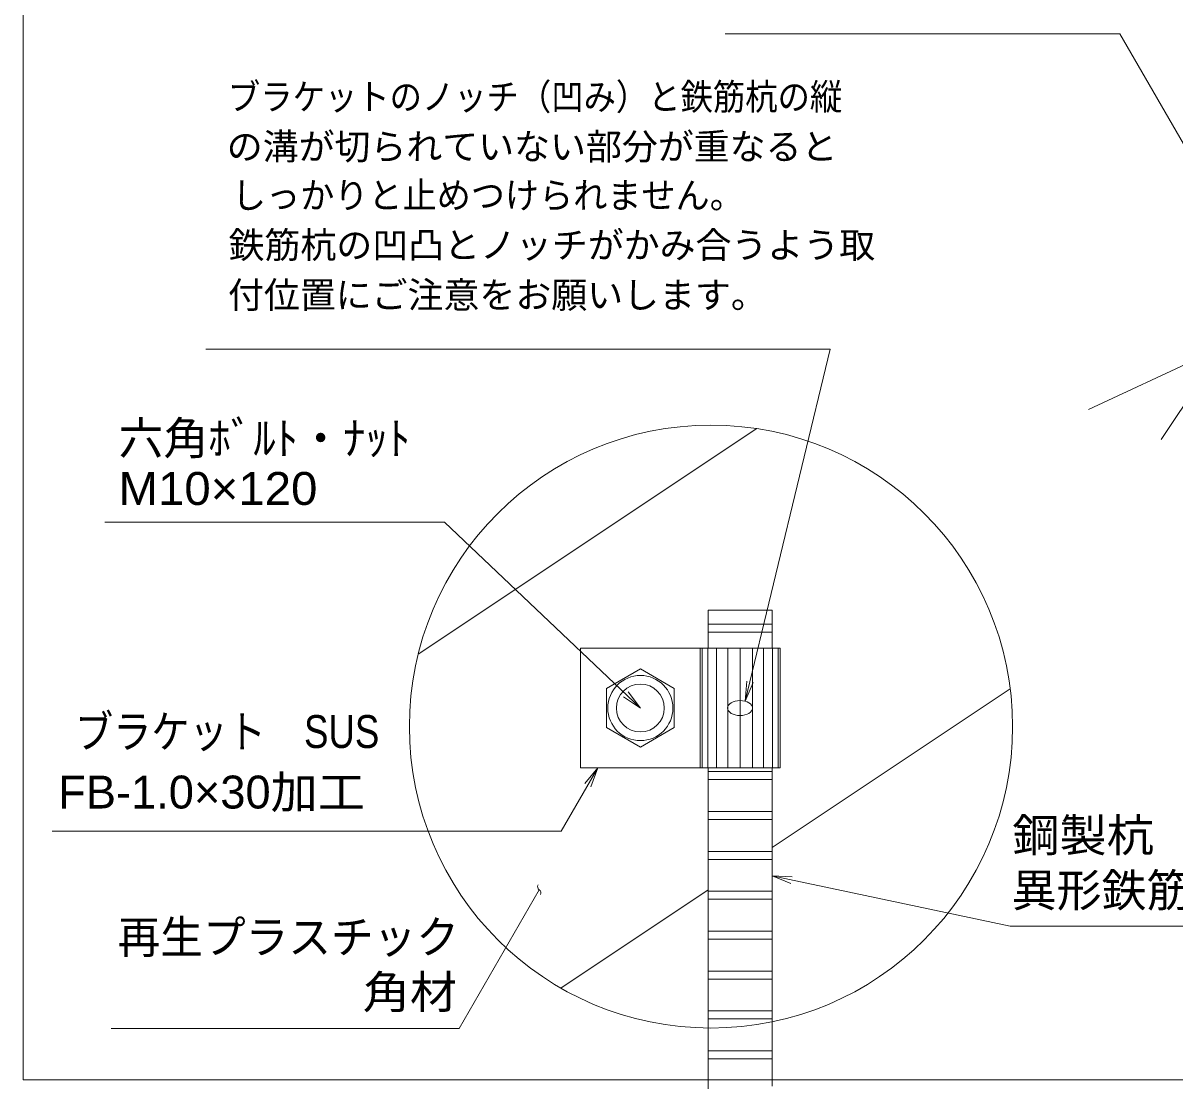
# Model space of a CAD drawing. Units: millimetres at full size, sheet at 1:20; details may follow other scales. Extents: x 200 to 8200, y 186 to 5740.
# Drawn here: x 200 to 1932, y 186 to 1789 of the extents above; entities that cross this region are included whole.
import ezdxf
from ezdxf.enums import TextEntityAlignment as Align

# ---------------------------------------------------------------- set-up
doc = ezdxf.new("R2010")
doc.units = ezdxf.units.MM
doc.header["$LTSCALE"] = 20
for name, color, linetype, lineweight in [('ハッチング', 7, 'Continuous', 9), ('一般線', 7, 'Continuous', 20), ('図形枠', 7, 'Continuous', 15), ('図面枠-A3', 7, 'Continuous', 20), ('引出線', 7, 'Continuous', 13), ('角材', 7, 'Continuous', 18), ('鉄筋杭', 7, 'Continuous', 18)]:
    doc.layers.add(name, color=color, linetype=linetype, lineweight=lineweight)
doc.layers.add('文字', color=7, linetype='Continuous')
doc.styles.add('ＭＳ Ｐゴシック', font='')
doc.styles.get('ＭＳ Ｐゴシック').set_extended_font_data('MS PGothic')

# ---------------------------------------------------------------- blocks, each defined once
blk = doc.blocks.new('open_arrow')
at = {"color": 0, "linetype": 'Continuous', "lineweight": -2}
blk.add_lwpolyline([(7.5, 1.25), (0, 0), (7.5, -1.25)], dxfattribs=at)
blk = doc.blocks.new('integral_symbol')
at = {"color": 0, "linetype": 'Continuous', "lineweight": -2}
blk.add_lwpolyline([(-0.884, -0.884, 0.4), (0, 0, -0.4), (0.884, 0.884)], format="xyb", dxfattribs=at)

msp = doc.modelspace()

# ---------------------------------------------------------------- linework, layer by layer
at = {"layer": 'ハッチング'}
msp.add_line((2005.71, 1305.67), (1911.07, 1162.87), dxfattribs=at)
at = {"layer": '一般線'}
msp.add_line((2633.15, 1595.41), (1801.51, 1208.41), dxfattribs=at)
at = {"layer": '図形枠'}
msp.add_circle((1234.18, 731.28), 453.42, dxfattribs=at)
at = {"layer": '図面枠-A3'}
msp.add_lwpolyline([(200, 200), (8200, 200), (8200, 5740), (200, 5740)], close=True, dxfattribs=at)
at = {"layer": '引出線'}
for points in [[(1960.9, 1579.02), (1848.74, 1773.29), (1255.72, 1773.29)], [(1285.69, 769.44), (1413.56, 1298.95), (474.65, 1298.95)], [(1128, 759.18), (833.51, 1038.54), (322.8, 1038.54)], [(1063.99, 669.18), (1008.98, 573.9), (243.84, 573.9)], [(1326, 506.59), (1683.74, 431), (2096.67, 431)], [(976.06, 485.95), (855.6, 277.3), (332.71, 277.3)]]:
    msp.add_lwpolyline(points, dxfattribs=at)
at = {"layer": '角材'}
for p, q in [((793.99, 839.98), (1303.15, 1179.42)), ((1326, 549.65), (1684.01, 788.21)), ((1008.45, 338.05), (1230, 485.68))]:
    msp.add_line(p, q, dxfattribs=at)
at = {"layer": '鉄筋杭'}
for p, q in [((1326, 906.54), (1230, 906.54)), ((1230, 906.54), (1230, 849.18)), ((1326, 906.54), (1326, 849.18)), ((1230, 885.54), (1326, 885.54)), ((1230, 873.54), (1326, 873.54)), ((1038, 849.18), (1038, 669.18)), ((1338, 849.18), (1038, 849.18)), ((1218, 849.18), (1218, 669.18)), ((1220.94, 849.19), (1220.94, 669.19)), ((1229.46, 849.19), (1229.46, 669.19)), ((1242.72, 849.19), (1242.72, 669.19)), ((1259.46, 849.19), (1259.46, 669.19)), ((1278, 849.19), (1278, 669.19)), ((1296.54, 849.19), (1296.54, 669.19)), ((1313.28, 849.19), (1313.28, 669.19)), ((1326.54, 849.19), (1326.54, 669.19)), ((1335.06, 849.19), (1335.06, 669.19)), ((1338, 849.18), (1338, 669.18)), ((1077, 788.63), (1128, 818.07)), ((1128, 818.07), (1179, 788.63)), ((1077, 788.63), (1077, 729.74)), ((1179, 788.63), (1179, 729.74)), ((1077, 729.74), (1128, 700.29)), ((1179, 729.74), (1128, 700.29)), ((1338, 669.18), (1038, 669.18)), ((1230, 669.18), (1230, 186.24)), ((1230, 663.54), (1326, 663.54)), ((1326, 669.18), (1326, 190.3)), ((1230, 651.54), (1326, 651.54)), ((1230, 603.54), (1326, 603.54)), ((1230, 591.54), (1326, 591.54)), ((1230, 543.54), (1326, 543.54)), ((1230, 531.54), (1326, 531.54)), ((1230, 483.54), (1326, 483.54)), ((1230, 471.54), (1326, 471.54)), ((1230, 423.54), (1326, 423.54)), ((1230, 411.54), (1326, 411.54)), ((1230, 363.54), (1326, 363.54)), ((1230, 351.54), (1326, 351.54)), ((1230, 303.54), (1326, 303.54)), ((1230, 291.54), (1326, 291.54)), ((1230, 243.54), (1326, 243.54)), ((1230, 231.54), (1326, 231.54))]:
    msp.add_line(p, q, dxfattribs=at)
for radius in [48.96, 36]:
    msp.add_circle((1128, 759.18), radius, dxfattribs=at)
msp.add_ellipse((1278, 759.18), major_axis=(18.75, 0), ratio=0.6, dxfattribs=at)

# ---------------------------------------------------------------- block references
at = {"layer": '引出線'}
for name, p, xscale, yscale, rotation in [('open_arrow', (1285.69, 769.44), 4, 4, 76.4), ('open_arrow', (1128, 759.18), 4, 4, 136.5), ('open_arrow', (1063.99, 669.18), 4, 4, 240), ('open_arrow', (1326, 506.59), 4, 4, 348.1), ('integral_symbol', (976.06, 485.95), 5.95, 5.95, 240)]:
    msp.add_blockref(name, p, dxfattribs=dict(at, xscale=xscale, yscale=yscale, rotation=rotation))

# ---------------------------------------------------------------- texts
at = {"layer": '文字', "style": 'ＭＳ Ｐゴシック'}
for s, height, width, p in [('ブラケットのノッチ（凹み）と鉄筋杭の縦', 39.59, 0.9, (508.04, 1646.92)), ('しっかりと止めつけられません。', 39.59, 0.95, (514.04, 1498.81)), ('M10×120', 49.49, 1.1, (343.58, 1049.82)), ('ブラケット\u3000SUS', 49.49, 0.85, (278.16, 684.24)), ('FB-1.0×30加工', 49.49, 1.05, (252.88, 593.23)), ('鋼製杭', 49.49, 1.05, (1687.24, 528.31)), ('再生プラスチック', 49.49, 0.95, (342.25, 375.2)), ('角材', 49.49, 1.05, (710.71, 292.46))]:
    msp.add_text(s, height=height, dxfattribs=dict(at, width=width)).set_placement(p, align=Align.BOTTOM_LEFT)
for s, height, p in [('の溝が切られていない部分が重なると', 39.59, (506.22, 1572.07)), ('鉄筋杭の凹凸とノッチがかみ合うよう取', 39.59, (508.95, 1423.96)), ('付位置にご注意をお願いします。', 39.59, (508.04, 1348.89)), ('六角ﾎﾞﾙﾄ・ﾅｯﾄ', 49.49, (343.58, 1125.63)), ('異形鉄筋D16', 49.49, (1686.27, 445.49))]:
    msp.add_text(s, height=height, dxfattribs=at).set_placement(p, align=Align.BOTTOM_LEFT)

doc.saveas('drawing.dxf')
